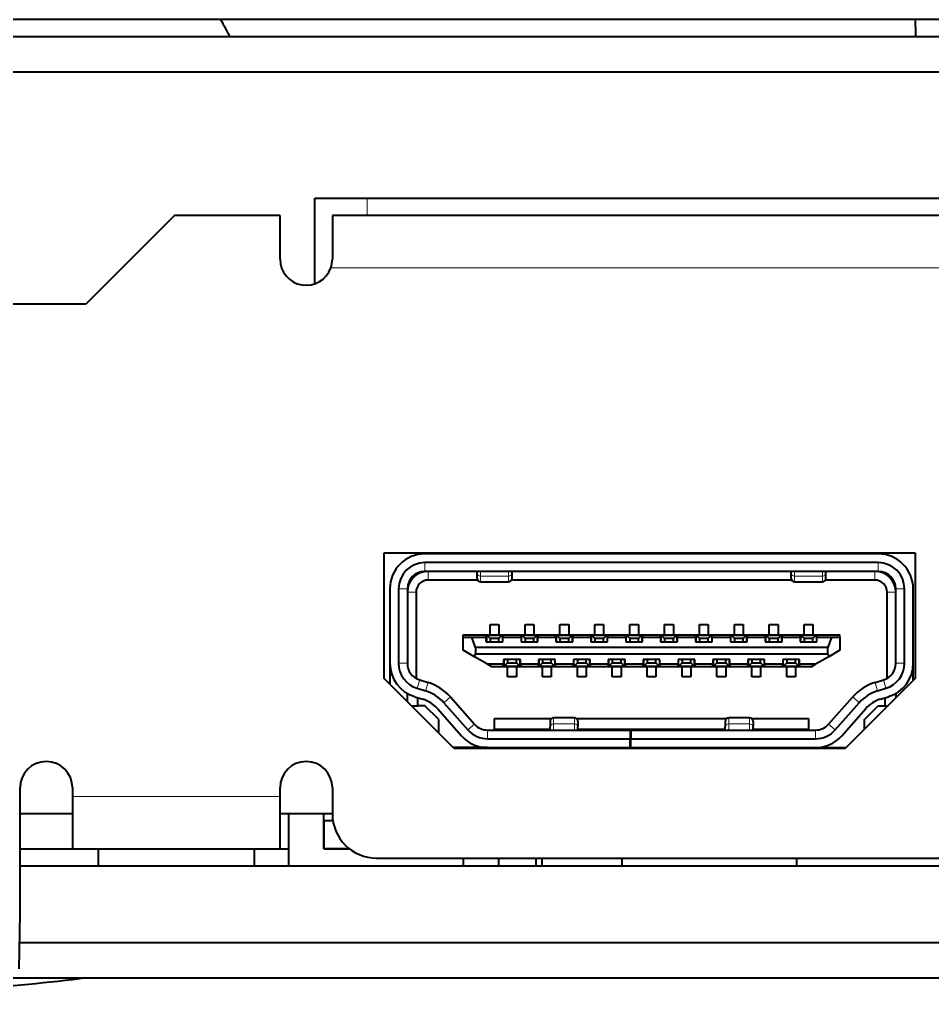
# Model space of a CAD drawing. Header units: millimetres. Extents: x 125 to 285, y 96 to 124.
# Drawn here: x 166.5 to 192.68, y 96.34 to 124.15 of the extents above; entities that cross this region are included whole.
import ezdxf

# ---------------------------------------------------------------- set-up
doc = ezdxf.new("R2010")
doc.units = ezdxf.units.MM
doc.header["$LTSCALE"] = 12.7
doc.layers.add('TANGENT_LINES', color=7, linetype='Continuous', lineweight=15)
doc.layers.add('Visible', color=7, linetype='Continuous', lineweight=40)

msp = doc.modelspace()

# ---------------------------------------------------------------- linework, layer by layer
at = {"layer": 'TANGENT_LINES'}
for p, q in [((176.47, 118.53), (176.47, 119.03)), ((175.427, 117.03), (264.99, 117.03)), ((178.12, 108.33), (178.12, 108.58)), ((191.12, 108.58), (191.12, 108.33)), ((178.22, 108.08), (178.22, 108.33)), ((179.72, 108.194), (179.72, 108.33)), ((179.72, 108.194), (180.52, 108.194)), ((179.72, 108.03), (179.72, 108.194)), ((180.52, 108.33), (180.52, 108.194)), ((180.52, 108.194), (180.52, 108.03)), ((188.72, 108.33), (188.72, 108.194)), ((188.72, 108.194), (189.52, 108.194)), ((188.72, 108.194), (188.72, 108.03)), ((189.52, 108.194), (189.52, 108.33)), ((189.52, 108.03), (189.52, 108.194)), ((191.02, 108.33), (191.02, 108.08)), ((177.37, 107.83), (177.62, 107.83)), ((177.62, 107.73), (177.87, 107.73)), ((191.62, 107.73), (191.37, 107.73)), ((191.62, 107.83), (191.87, 107.83)), ((177.62, 105.695), (177.37, 105.695)), ((191.87, 105.695), (191.62, 105.695)), ((177.902, 104.977), (177.975, 105.217)), ((178.212, 105.145), (178.139, 104.906)), ((191.101, 104.906), (191.028, 105.145)), ((191.265, 105.217), (191.338, 104.977)), ((178.855, 104.732), (178.667, 104.566)), ((190.573, 104.566), (190.386, 104.732)), ((181.81, 103.955), (181.81, 104.13)), ((182.41, 104.13), (182.41, 103.955)), ((186.831, 103.955), (186.831, 104.13)), ((187.431, 104.13), (187.431, 103.955)), ((179.545, 103.949), (179.358, 103.784)), ((179.92, 103.53), (179.92, 103.78)), ((182.41, 103.955), (181.81, 103.955)), ((181.81, 103.955), (181.81, 103.78)), ((182.41, 103.78), (182.41, 103.955)), ((187.431, 103.955), (186.831, 103.955)), ((186.831, 103.955), (186.831, 103.78)), ((187.431, 103.78), (187.431, 103.955)), ((189.32, 103.78), (189.32, 103.53)), ((189.882, 103.784), (189.695, 103.949)), ((173.97, 101.88), (168.02, 101.88)), ((152.084, 96.659), (168.231, 96.659))]:
    msp.add_line(p, q, dxfattribs=at)
for centre, major_axis, ratio, start_param, end_param in [((179.72, 108.267), (-0.1, 0), 0.727257, 0, 1.570796), ((180.52, 108.267), (-0.1, 0), 0.727257, 1.570796, 3.141593), ((188.72, 108.267), (-0.1, 0), 0.727257, 0, 1.570796), ((189.52, 108.267), (-0.1, 0), 0.727257, 1.570796, 3.141593), ((181.81, 103.884), (0.1, 0), 0.708492, 1.570796, 3.141593), ((182.41, 103.884), (0.1, 0), 0.708492, 0, 1.570796), ((186.831, 103.884), (0.1, 0), 0.708492, 1.570796, 3.141593), ((187.431, 103.884), (0.1, 0), 0.708492, 0, 1.570796)]:
    msp.add_ellipse(centre, major_axis=major_axis, ratio=ratio, start_param=start_param, end_param=end_param, dxfattribs=at)
at = {"layer": 'Visible'}
for p, q in [((172.265, 124.15), (158.726, 124.15)), ((192.171, 124.15), (172.265, 124.15)), ((213.245, 124.15), (192.171, 124.15)), ((255.403, 123.65), (150.353, 123.65)), ((150.353, 122.65), (255.403, 122.65)), ((174.97, 119.03), (255.403, 119.03)), ((174.97, 116.573), (174.97, 119.03)), ((170.942, 118.53), (168.402, 115.99)), ((173.97, 118.53), (170.942, 118.53)), ((173.97, 117.28), (173.97, 118.53)), ((264.947, 118.53), (175.47, 118.53)), ((175.47, 118.53), (175.47, 117.28)), ((168.402, 115.99), (165.962, 115.99)), ((176.959, 105.255), (176.959, 108.857)), ((176.959, 108.857), (192.173, 108.857)), ((191.12, 108.83), (178.12, 108.83)), ((192.173, 108.857), (192.173, 105.255)), ((191.12, 108.58), (178.12, 108.58)), ((191.12, 108.33), (178.12, 108.33)), ((179.62, 108.267), (179.62, 108.33)), ((179.62, 108.13), (179.62, 108.267)), ((180.62, 108.267), (180.62, 108.33)), ((180.62, 108.13), (180.62, 108.267)), ((188.62, 108.267), (188.62, 108.33)), ((188.62, 108.13), (188.62, 108.267)), ((189.62, 108.267), (189.62, 108.33)), ((189.62, 108.13), (189.62, 108.267)), ((179.634, 108.08), (178.22, 108.08)), ((179.72, 108.03), (180.52, 108.03)), ((188.634, 108.08), (180.607, 108.08)), ((188.72, 108.03), (189.52, 108.03)), ((191.02, 108.08), (189.607, 108.08)), ((177.12, 107.83), (177.12, 105.695)), ((177.37, 107.83), (177.37, 105.695)), ((177.62, 107.83), (177.62, 105.695)), ((177.87, 107.73), (177.87, 105.262)), ((191.37, 105.262), (191.37, 107.73)), ((191.62, 105.695), (191.62, 107.83)), ((191.87, 105.695), (191.87, 107.83)), ((192.12, 105.695), (192.12, 107.83)), ((179.995, 106.805), (180.245, 106.805)), ((179.995, 106.515), (179.995, 106.805)), ((180.245, 106.805), (180.245, 106.515)), ((180.995, 106.805), (181.245, 106.805)), ((180.995, 106.515), (180.995, 106.805)), ((181.245, 106.805), (181.245, 106.515)), ((181.995, 106.805), (182.245, 106.805)), ((181.995, 106.515), (181.995, 106.805)), ((182.245, 106.805), (182.245, 106.515)), ((182.995, 106.515), (182.995, 106.805)), ((182.995, 106.805), (183.245, 106.805)), ((183.245, 106.805), (183.245, 106.515)), ((183.995, 106.515), (183.995, 106.805)), ((183.995, 106.805), (184.245, 106.805)), ((184.245, 106.805), (184.245, 106.515)), ((184.995, 106.805), (185.245, 106.805)), ((184.995, 106.515), (184.995, 106.805)), ((185.245, 106.805), (185.245, 106.515)), ((185.995, 106.805), (186.245, 106.805)), ((185.995, 106.515), (185.995, 106.805)), ((186.245, 106.805), (186.245, 106.515)), ((186.995, 106.805), (187.245, 106.805)), ((186.995, 106.515), (186.995, 106.805)), ((187.245, 106.805), (187.245, 106.515)), ((187.995, 106.515), (187.995, 106.805)), ((187.995, 106.805), (188.245, 106.805)), ((188.245, 106.805), (188.245, 106.515)), ((188.995, 106.515), (188.995, 106.805)), ((188.995, 106.805), (189.245, 106.805)), ((189.245, 106.805), (189.245, 106.515)), ((179.22, 106.445), (179.22, 106.515)), ((179.22, 106.515), (179.88, 106.515)), ((179.88, 106.515), (179.995, 106.515)), ((179.88, 106.445), (179.88, 106.515)), ((179.965, 106.515), (179.965, 106.505)), ((179.965, 106.505), (179.965, 106.515)), ((180.245, 106.515), (180.36, 106.515)), ((180.325, 106.505), (180.325, 106.515)), ((180.325, 106.515), (180.325, 106.505)), ((180.36, 106.515), (180.88, 106.515)), ((180.36, 106.515), (180.36, 106.445)), ((180.88, 106.515), (180.995, 106.515)), ((180.88, 106.445), (180.88, 106.515)), ((180.965, 106.515), (180.965, 106.505)), ((180.965, 106.505), (180.965, 106.515)), ((181.245, 106.515), (181.36, 106.515)), ((181.325, 106.505), (181.325, 106.515)), ((181.325, 106.515), (181.325, 106.505)), ((181.36, 106.515), (181.88, 106.515)), ((181.36, 106.515), (181.36, 106.445)), ((181.88, 106.515), (181.995, 106.515)), ((181.88, 106.445), (181.88, 106.515)), ((181.965, 106.515), (181.965, 106.505)), ((181.965, 106.505), (181.965, 106.515)), ((182.245, 106.515), (182.36, 106.515)), ((182.325, 106.505), (182.325, 106.515)), ((182.325, 106.515), (182.325, 106.505)), ((182.36, 106.515), (182.36, 106.445)), ((182.36, 106.515), (182.88, 106.515)), ((182.88, 106.515), (182.995, 106.515)), ((182.88, 106.445), (182.88, 106.515)), ((182.965, 106.515), (182.965, 106.505)), ((182.965, 106.505), (182.965, 106.515)), ((183.245, 106.515), (183.36, 106.515)), ((183.325, 106.505), (183.325, 106.515)), ((183.325, 106.515), (183.325, 106.505)), ((183.36, 106.515), (183.36, 106.445)), ((183.36, 106.515), (183.88, 106.515)), ((183.88, 106.515), (183.995, 106.515)), ((183.88, 106.445), (183.88, 106.515)), ((183.965, 106.515), (183.965, 106.505)), ((183.965, 106.505), (183.965, 106.515)), ((184.245, 106.515), (184.36, 106.515)), ((184.325, 106.505), (184.325, 106.515)), ((184.325, 106.515), (184.325, 106.505)), ((184.36, 106.515), (184.36, 106.445)), ((184.36, 106.515), (184.88, 106.515)), ((184.88, 106.515), (184.995, 106.515)), ((184.88, 106.445), (184.88, 106.515)), ((184.965, 106.515), (184.965, 106.505)), ((184.965, 106.505), (184.965, 106.515)), ((185.245, 106.515), (185.36, 106.515)), ((185.325, 106.505), (185.325, 106.515)), ((185.325, 106.515), (185.325, 106.505)), ((185.36, 106.515), (185.36, 106.445)), ((185.36, 106.515), (185.88, 106.515)), ((185.88, 106.515), (185.995, 106.515)), ((185.88, 106.445), (185.88, 106.515)), ((185.965, 106.515), (185.965, 106.505)), ((185.965, 106.505), (185.965, 106.515)), ((186.245, 106.515), (186.36, 106.515)), ((186.325, 106.505), (186.325, 106.515)), ((186.325, 106.515), (186.325, 106.505)), ((186.36, 106.515), (186.88, 106.515)), ((186.36, 106.515), (186.36, 106.445)), ((186.88, 106.515), (186.995, 106.515)), ((186.88, 106.445), (186.88, 106.515)), ((186.965, 106.515), (186.965, 106.505)), ((186.965, 106.505), (186.965, 106.515)), ((187.245, 106.515), (187.36, 106.515)), ((187.325, 106.505), (187.325, 106.515)), ((187.325, 106.515), (187.325, 106.505)), ((187.36, 106.515), (187.36, 106.445)), ((187.36, 106.515), (187.88, 106.515)), ((187.88, 106.515), (187.995, 106.515)), ((187.88, 106.445), (187.88, 106.515)), ((187.965, 106.515), (187.965, 106.505)), ((187.965, 106.505), (187.965, 106.515)), ((188.245, 106.515), (188.36, 106.515)), ((188.325, 106.505), (188.325, 106.515)), ((188.325, 106.515), (188.325, 106.505)), ((188.36, 106.515), (188.36, 106.445)), ((188.36, 106.515), (188.88, 106.515)), ((188.88, 106.515), (188.995, 106.515)), ((188.88, 106.445), (188.88, 106.515)), ((188.965, 106.515), (188.965, 106.505)), ((188.965, 106.505), (188.965, 106.515)), ((189.245, 106.515), (189.36, 106.515)), ((189.325, 106.505), (189.325, 106.515)), ((189.325, 106.515), (189.325, 106.505)), ((189.36, 106.515), (189.36, 106.445)), ((189.36, 106.515), (190.02, 106.515)), ((190.02, 106.445), (190.02, 106.515)), ((179.22, 106.069), (179.22, 106.445)), ((179.22, 106.445), (179.465, 106.445)), ((179.465, 106.445), (179.88, 106.445)), ((179.57, 106.145), (179.465, 106.445)), ((179.89, 106.505), (179.868, 106.505)), ((179.88, 106.505), (179.894, 106.505)), ((179.895, 106.505), (179.88, 106.505)), ((179.88, 106.305), (179.88, 106.445)), ((179.88, 106.305), (180.36, 106.305)), ((179.895, 106.505), (180.345, 106.505)), ((180.345, 106.505), (179.895, 106.505)), ((179.995, 106.405), (179.895, 106.505)), ((179.895, 106.305), (179.895, 106.505)), ((180.245, 106.405), (179.995, 106.405)), ((179.995, 106.405), (179.995, 106.305)), ((180.345, 106.505), (180.245, 106.405)), ((180.245, 106.305), (180.245, 106.405)), ((180.36, 106.505), (180.345, 106.505)), ((180.345, 106.505), (180.345, 106.305)), ((180.348, 106.505), (180.36, 106.505)), ((180.35, 106.505), (180.357, 106.505)), ((180.36, 106.445), (180.88, 106.445)), ((180.36, 106.305), (180.36, 106.445)), ((180.89, 106.505), (180.868, 106.505)), ((180.88, 106.505), (180.894, 106.505)), ((180.895, 106.505), (180.88, 106.505)), ((180.88, 106.445), (180.88, 106.305)), ((180.88, 106.305), (181.36, 106.305)), ((180.895, 106.505), (181.345, 106.505)), ((180.995, 106.405), (180.895, 106.505)), ((180.895, 106.305), (180.895, 106.505)), ((181.345, 106.505), (180.895, 106.505)), ((181.245, 106.405), (180.995, 106.405)), ((180.995, 106.405), (180.995, 106.305)), ((181.345, 106.505), (181.245, 106.405)), ((181.245, 106.305), (181.245, 106.405)), ((181.36, 106.505), (181.345, 106.505)), ((181.345, 106.505), (181.345, 106.305)), ((181.348, 106.505), (181.36, 106.505)), ((181.35, 106.505), (181.357, 106.505)), ((181.36, 106.445), (181.88, 106.445)), ((181.36, 106.305), (181.36, 106.445)), ((181.89, 106.505), (181.868, 106.505)), ((181.88, 106.505), (181.894, 106.505)), ((181.895, 106.505), (181.88, 106.505)), ((181.88, 106.445), (181.88, 106.305)), ((181.88, 106.305), (182.36, 106.305)), ((181.895, 106.505), (182.345, 106.505)), ((182.345, 106.505), (181.895, 106.505)), ((181.995, 106.405), (181.895, 106.505)), ((181.895, 106.305), (181.895, 106.505)), ((182.245, 106.405), (181.995, 106.405)), ((181.995, 106.405), (181.995, 106.305)), ((182.345, 106.505), (182.245, 106.405)), ((182.245, 106.305), (182.245, 106.405)), ((182.36, 106.505), (182.345, 106.505)), ((182.345, 106.505), (182.345, 106.305)), ((182.348, 106.505), (182.36, 106.505)), ((182.35, 106.505), (182.357, 106.505)), ((182.36, 106.305), (182.36, 106.445)), ((182.36, 106.445), (182.88, 106.445)), ((182.88, 106.505), (182.894, 106.505)), ((182.895, 106.505), (182.88, 106.505)), ((182.88, 106.445), (182.88, 106.305)), ((182.88, 106.305), (183.36, 106.305)), ((182.895, 106.505), (183.345, 106.505)), ((183.345, 106.505), (182.895, 106.505)), ((182.995, 106.405), (182.895, 106.505)), ((182.895, 106.305), (182.895, 106.505)), ((183.245, 106.405), (182.995, 106.405)), ((182.995, 106.405), (182.995, 106.305)), ((183.345, 106.505), (183.245, 106.405)), ((183.245, 106.305), (183.245, 106.405)), ((183.36, 106.505), (183.345, 106.505)), ((183.345, 106.505), (183.345, 106.305)), ((183.348, 106.505), (183.36, 106.505)), ((183.36, 106.445), (183.88, 106.445)), ((183.36, 106.305), (183.36, 106.445)), ((183.88, 106.505), (183.894, 106.505)), ((183.895, 106.505), (183.88, 106.505)), ((183.88, 106.445), (183.88, 106.305)), ((183.88, 106.305), (184.36, 106.305)), ((183.895, 106.505), (184.345, 106.505)), ((184.345, 106.505), (183.895, 106.505)), ((183.995, 106.405), (183.895, 106.505)), ((183.895, 106.305), (183.895, 106.505)), ((184.245, 106.405), (183.995, 106.405)), ((183.995, 106.405), (183.995, 106.305)), ((184.345, 106.505), (184.245, 106.405)), ((184.245, 106.305), (184.245, 106.405)), ((184.36, 106.505), (184.345, 106.505)), ((184.345, 106.505), (184.345, 106.305)), ((184.348, 106.505), (184.36, 106.505)), ((184.36, 106.445), (184.88, 106.445)), ((184.36, 106.305), (184.36, 106.445)), ((184.89, 106.505), (184.868, 106.505)), ((184.88, 106.505), (184.894, 106.505)), ((184.895, 106.505), (184.88, 106.505)), ((184.88, 106.445), (184.88, 106.305)), ((184.88, 106.305), (185.36, 106.305)), ((184.895, 106.505), (185.345, 106.505)), ((185.345, 106.505), (184.895, 106.505)), ((184.995, 106.405), (184.895, 106.505)), ((184.895, 106.305), (184.895, 106.505)), ((185.245, 106.405), (184.995, 106.405)), ((184.995, 106.405), (184.995, 106.305)), ((185.345, 106.505), (185.245, 106.405)), ((185.245, 106.305), (185.245, 106.405)), ((185.36, 106.505), (185.345, 106.505)), ((185.345, 106.505), (185.345, 106.305)), ((185.348, 106.505), (185.36, 106.505)), ((185.35, 106.505), (185.357, 106.505)), ((185.36, 106.445), (185.88, 106.445)), ((185.36, 106.305), (185.36, 106.445)), ((185.88, 106.505), (185.894, 106.505)), ((185.895, 106.505), (185.88, 106.505)), ((185.88, 106.445), (185.88, 106.305)), ((185.88, 106.305), (186.36, 106.305)), ((185.895, 106.505), (186.345, 106.505)), ((186.345, 106.505), (185.895, 106.505)), ((185.995, 106.405), (185.895, 106.505)), ((185.895, 106.305), (185.895, 106.505)), ((186.245, 106.405), (185.995, 106.405)), ((185.995, 106.405), (185.995, 106.305)), ((186.345, 106.505), (186.245, 106.405)), ((186.245, 106.305), (186.245, 106.405)), ((186.36, 106.505), (186.345, 106.505)), ((186.345, 106.505), (186.345, 106.305)), ((186.348, 106.505), (186.36, 106.505)), ((186.36, 106.305), (186.36, 106.445)), ((186.36, 106.445), (186.88, 106.445)), ((186.88, 106.505), (186.894, 106.505)), ((186.895, 106.505), (186.88, 106.505)), ((186.88, 106.445), (186.88, 106.305)), ((186.88, 106.305), (187.36, 106.305)), ((186.895, 106.505), (187.345, 106.505)), ((187.345, 106.505), (186.895, 106.505)), ((186.995, 106.405), (186.895, 106.505)), ((186.895, 106.305), (186.895, 106.505)), ((187.245, 106.405), (186.995, 106.405)), ((186.995, 106.405), (186.995, 106.305)), ((187.345, 106.505), (187.245, 106.405)), ((187.245, 106.305), (187.245, 106.405)), ((187.36, 106.505), (187.345, 106.505)), ((187.345, 106.505), (187.345, 106.305)), ((187.348, 106.505), (187.36, 106.505)), ((187.36, 106.445), (187.88, 106.445)), ((187.36, 106.305), (187.36, 106.445)), ((187.89, 106.505), (187.868, 106.505)), ((187.88, 106.505), (187.894, 106.505)), ((187.895, 106.505), (187.88, 106.505)), ((187.88, 106.445), (187.88, 106.305)), ((187.88, 106.305), (188.36, 106.305)), ((187.895, 106.505), (188.345, 106.505)), ((188.345, 106.505), (187.895, 106.505)), ((187.995, 106.405), (187.895, 106.505)), ((187.895, 106.305), (187.895, 106.505)), ((188.245, 106.405), (187.995, 106.405)), ((187.995, 106.405), (187.995, 106.305)), ((188.345, 106.505), (188.245, 106.405)), ((188.245, 106.305), (188.245, 106.405)), ((188.36, 106.505), (188.345, 106.505)), ((188.345, 106.505), (188.345, 106.305)), ((188.348, 106.505), (188.36, 106.505)), ((188.35, 106.505), (188.357, 106.505)), ((188.36, 106.445), (188.88, 106.445)), ((188.36, 106.305), (188.36, 106.445)), ((188.89, 106.505), (188.868, 106.505)), ((188.88, 106.505), (188.894, 106.505)), ((188.895, 106.505), (188.88, 106.505)), ((188.88, 106.445), (188.88, 106.305)), ((188.88, 106.305), (189.36, 106.305)), ((188.895, 106.505), (189.345, 106.505)), ((189.345, 106.505), (188.895, 106.505)), ((188.995, 106.405), (188.895, 106.505)), ((188.895, 106.305), (188.895, 106.505)), ((189.245, 106.405), (188.995, 106.405)), ((188.995, 106.405), (188.995, 106.305)), ((189.345, 106.505), (189.245, 106.405)), ((189.245, 106.305), (189.245, 106.405)), ((189.36, 106.505), (189.345, 106.505)), ((189.345, 106.505), (189.345, 106.305)), ((189.348, 106.505), (189.36, 106.505)), ((189.35, 106.505), (189.357, 106.505)), ((189.36, 106.445), (189.775, 106.445)), ((189.36, 106.305), (189.36, 106.445)), ((189.775, 106.445), (189.67, 106.145)), ((189.775, 106.445), (190.02, 106.445)), ((190.02, 106.445), (190.02, 106.069)), ((179.542, 105.884), (179.22, 106.069)), ((179.542, 105.884), (179.57, 105.965)), ((189.67, 106.145), (179.57, 106.145)), ((179.57, 106.145), (179.57, 105.965)), ((179.57, 105.965), (189.67, 105.965)), ((189.67, 105.965), (189.67, 106.145)), ((189.67, 105.965), (189.699, 105.884)), ((190.02, 106.069), (189.699, 105.884)), ((177.12, 105.695), (177.12, 105.094)), ((179.92, 105.665), (179.542, 105.884)), ((180.38, 105.805), (180.38, 105.665)), ((180.86, 105.805), (180.38, 105.805)), ((180.395, 105.605), (180.395, 105.805)), ((180.495, 105.705), (180.395, 105.605)), ((180.495, 105.805), (180.495, 105.705)), ((180.495, 105.705), (180.745, 105.705)), ((180.745, 105.705), (180.745, 105.805)), ((180.845, 105.605), (180.745, 105.705)), ((180.845, 105.805), (180.845, 105.605)), ((180.86, 105.665), (180.86, 105.805)), ((181.38, 105.805), (181.38, 105.665)), ((181.86, 105.805), (181.38, 105.805)), ((181.395, 105.605), (181.395, 105.805)), ((181.495, 105.705), (181.395, 105.605)), ((181.495, 105.805), (181.495, 105.705)), ((181.495, 105.705), (181.745, 105.705)), ((181.745, 105.705), (181.745, 105.805)), ((181.845, 105.605), (181.745, 105.705)), ((181.845, 105.805), (181.845, 105.605)), ((181.86, 105.665), (181.86, 105.805)), ((182.38, 105.805), (182.38, 105.665)), ((182.86, 105.805), (182.38, 105.805)), ((182.395, 105.605), (182.395, 105.805)), ((182.495, 105.705), (182.395, 105.605)), ((182.495, 105.805), (182.495, 105.705)), ((182.495, 105.705), (182.745, 105.705)), ((182.745, 105.705), (182.745, 105.805)), ((182.845, 105.605), (182.745, 105.705)), ((182.845, 105.805), (182.845, 105.605)), ((182.86, 105.665), (182.86, 105.805)), ((183.38, 105.805), (183.38, 105.665)), ((183.86, 105.805), (183.38, 105.805)), ((183.395, 105.605), (183.395, 105.805)), ((183.495, 105.705), (183.395, 105.605)), ((183.495, 105.805), (183.495, 105.705)), ((183.495, 105.705), (183.745, 105.705)), ((183.745, 105.705), (183.745, 105.805)), ((183.845, 105.605), (183.745, 105.705)), ((183.845, 105.805), (183.845, 105.605)), ((183.86, 105.665), (183.86, 105.805)), ((184.38, 105.805), (184.38, 105.665)), ((184.86, 105.805), (184.38, 105.805)), ((184.395, 105.605), (184.395, 105.805)), ((184.495, 105.705), (184.395, 105.605)), ((184.495, 105.805), (184.495, 105.705)), ((184.495, 105.705), (184.745, 105.705)), ((184.745, 105.705), (184.745, 105.805)), ((184.845, 105.605), (184.745, 105.705)), ((184.845, 105.805), (184.845, 105.605)), ((184.86, 105.665), (184.86, 105.805)), ((185.38, 105.805), (185.38, 105.665)), ((185.86, 105.805), (185.38, 105.805)), ((185.395, 105.605), (185.395, 105.805)), ((185.495, 105.705), (185.395, 105.605)), ((185.495, 105.805), (185.495, 105.705)), ((185.495, 105.705), (185.745, 105.705)), ((185.745, 105.705), (185.745, 105.805)), ((185.845, 105.605), (185.745, 105.705)), ((185.845, 105.805), (185.845, 105.605)), ((185.86, 105.665), (185.86, 105.805)), ((186.38, 105.805), (186.38, 105.665)), ((186.86, 105.805), (186.38, 105.805)), ((186.395, 105.605), (186.395, 105.805)), ((186.495, 105.705), (186.395, 105.605)), ((186.495, 105.805), (186.495, 105.705)), ((186.495, 105.705), (186.745, 105.705)), ((186.745, 105.705), (186.745, 105.805)), ((186.845, 105.605), (186.745, 105.705)), ((186.845, 105.805), (186.845, 105.605)), ((186.86, 105.665), (186.86, 105.805)), ((187.38, 105.805), (187.38, 105.665)), ((187.86, 105.805), (187.38, 105.805)), ((187.395, 105.605), (187.395, 105.805)), ((187.495, 105.705), (187.395, 105.605)), ((187.495, 105.805), (187.495, 105.705)), ((187.495, 105.705), (187.745, 105.705)), ((187.745, 105.705), (187.745, 105.805)), ((187.845, 105.605), (187.745, 105.705)), ((187.845, 105.805), (187.845, 105.605)), ((187.86, 105.665), (187.86, 105.805)), ((188.38, 105.805), (188.38, 105.665)), ((188.86, 105.805), (188.38, 105.805)), ((188.395, 105.605), (188.395, 105.805)), ((188.495, 105.705), (188.395, 105.605)), ((188.495, 105.805), (188.495, 105.705)), ((188.495, 105.705), (188.745, 105.705)), ((188.745, 105.705), (188.745, 105.805)), ((188.845, 105.605), (188.745, 105.705)), ((188.845, 105.805), (188.845, 105.605)), ((188.86, 105.665), (188.86, 105.805)), ((189.699, 105.884), (189.32, 105.665)), ((192.12, 105.202), (192.12, 105.695)), ((180.041, 105.595), (179.92, 105.665)), ((180.38, 105.665), (179.92, 105.665)), ((180.38, 105.595), (180.041, 105.595)), ((180.38, 105.595), (180.38, 105.665)), ((180.394, 105.605), (180.38, 105.605)), ((180.38, 105.605), (180.395, 105.605)), ((180.495, 105.595), (180.38, 105.595)), ((180.845, 105.605), (180.395, 105.605)), ((180.395, 105.605), (180.845, 105.605)), ((180.465, 105.605), (180.465, 105.595)), ((180.465, 105.595), (180.465, 105.605)), ((180.47, 105.605), (180.47, 105.595)), ((180.495, 105.305), (180.495, 105.595)), ((180.745, 105.595), (180.745, 105.305)), ((180.86, 105.595), (180.745, 105.595)), ((180.77, 105.595), (180.77, 105.605)), ((180.825, 105.595), (180.825, 105.605)), ((180.825, 105.605), (180.825, 105.595)), ((180.845, 105.605), (180.86, 105.605)), ((180.86, 105.605), (180.847, 105.605)), ((180.86, 105.665), (180.86, 105.595)), ((181.38, 105.665), (180.86, 105.665)), ((181.38, 105.595), (180.86, 105.595)), ((181.38, 105.595), (181.38, 105.665)), ((181.394, 105.605), (181.38, 105.605)), ((181.38, 105.605), (181.395, 105.605)), ((181.495, 105.595), (181.38, 105.595)), ((181.845, 105.605), (181.395, 105.605)), ((181.395, 105.605), (181.845, 105.605)), ((181.465, 105.605), (181.465, 105.595)), ((181.465, 105.595), (181.465, 105.605)), ((181.47, 105.605), (181.47, 105.595)), ((181.495, 105.305), (181.495, 105.595)), ((181.745, 105.595), (181.745, 105.305)), ((181.86, 105.595), (181.745, 105.595)), ((181.77, 105.595), (181.77, 105.605)), ((181.825, 105.595), (181.825, 105.605)), ((181.825, 105.605), (181.825, 105.595)), ((181.845, 105.605), (181.86, 105.605)), ((181.86, 105.605), (181.847, 105.605)), ((181.86, 105.665), (181.86, 105.595)), ((182.38, 105.665), (181.86, 105.665)), ((182.38, 105.595), (181.86, 105.595)), ((182.38, 105.595), (182.38, 105.665)), ((182.394, 105.605), (182.38, 105.605)), ((182.38, 105.605), (182.395, 105.605)), ((182.495, 105.595), (182.38, 105.595)), ((182.845, 105.605), (182.395, 105.605)), ((182.395, 105.605), (182.845, 105.605)), ((182.465, 105.605), (182.465, 105.595)), ((182.465, 105.595), (182.465, 105.605)), ((182.47, 105.605), (182.47, 105.595)), ((182.495, 105.305), (182.495, 105.595)), ((182.86, 105.595), (182.745, 105.595)), ((182.745, 105.595), (182.745, 105.305)), ((182.77, 105.595), (182.77, 105.605)), ((182.825, 105.595), (182.825, 105.605)), ((182.825, 105.605), (182.825, 105.595)), ((182.845, 105.605), (182.86, 105.605)), ((182.86, 105.605), (182.847, 105.605)), ((182.86, 105.665), (182.86, 105.595)), ((183.38, 105.665), (182.86, 105.665)), ((183.38, 105.595), (182.86, 105.595)), ((183.38, 105.595), (183.38, 105.665)), ((183.394, 105.605), (183.38, 105.605)), ((183.38, 105.605), (183.395, 105.605)), ((183.495, 105.595), (183.38, 105.595)), ((183.845, 105.605), (183.395, 105.605)), ((183.395, 105.605), (183.845, 105.605)), ((183.465, 105.605), (183.465, 105.595)), ((183.465, 105.595), (183.465, 105.605)), ((183.47, 105.605), (183.47, 105.595)), ((183.495, 105.305), (183.495, 105.595)), ((183.745, 105.595), (183.745, 105.305)), ((183.86, 105.595), (183.745, 105.595)), ((183.77, 105.595), (183.77, 105.605)), ((183.825, 105.595), (183.825, 105.605)), ((183.825, 105.605), (183.825, 105.595)), ((183.845, 105.605), (183.86, 105.605)), ((183.86, 105.605), (183.847, 105.605)), ((183.86, 105.665), (183.86, 105.595)), ((184.38, 105.665), (183.86, 105.665)), ((184.38, 105.595), (183.86, 105.595)), ((184.38, 105.595), (184.38, 105.665)), ((184.394, 105.605), (184.38, 105.605)), ((184.38, 105.605), (184.395, 105.605)), ((184.495, 105.595), (184.38, 105.595)), ((184.39, 105.605), (184.383, 105.605)), ((184.845, 105.605), (184.395, 105.605)), ((184.395, 105.605), (184.845, 105.605)), ((184.465, 105.605), (184.465, 105.595)), ((184.465, 105.595), (184.465, 105.605)), ((184.47, 105.605), (184.47, 105.595)), ((184.495, 105.305), (184.495, 105.595)), ((184.86, 105.595), (184.745, 105.595)), ((184.745, 105.595), (184.745, 105.305)), ((184.77, 105.595), (184.77, 105.605)), ((184.825, 105.595), (184.825, 105.605)), ((184.825, 105.605), (184.825, 105.595)), ((184.845, 105.605), (184.86, 105.605)), ((184.86, 105.605), (184.847, 105.605)), ((184.85, 105.605), (184.873, 105.605)), ((184.86, 105.665), (184.86, 105.595)), ((185.38, 105.665), (184.86, 105.665)), ((185.38, 105.595), (184.86, 105.595)), ((185.38, 105.595), (185.38, 105.665)), ((185.394, 105.605), (185.38, 105.605)), ((185.38, 105.605), (185.395, 105.605)), ((185.495, 105.595), (185.38, 105.595)), ((185.845, 105.605), (185.395, 105.605)), ((185.395, 105.605), (185.845, 105.605)), ((185.465, 105.605), (185.465, 105.595)), ((185.465, 105.595), (185.465, 105.605)), ((185.47, 105.605), (185.47, 105.595)), ((185.495, 105.305), (185.495, 105.595)), ((185.86, 105.595), (185.745, 105.595)), ((185.745, 105.595), (185.745, 105.305)), ((185.77, 105.595), (185.77, 105.605)), ((185.825, 105.595), (185.825, 105.605)), ((185.825, 105.605), (185.825, 105.595)), ((185.845, 105.605), (185.86, 105.605)), ((185.86, 105.605), (185.847, 105.605)), ((185.86, 105.665), (185.86, 105.595)), ((186.38, 105.665), (185.86, 105.665)), ((186.38, 105.595), (185.86, 105.595)), ((186.38, 105.595), (186.38, 105.665)), ((186.394, 105.605), (186.38, 105.605)), ((186.38, 105.605), (186.395, 105.605)), ((186.495, 105.595), (186.38, 105.595)), ((186.39, 105.605), (186.383, 105.605)), ((186.845, 105.605), (186.395, 105.605)), ((186.395, 105.605), (186.845, 105.605)), ((186.465, 105.605), (186.465, 105.595)), ((186.465, 105.595), (186.465, 105.605)), ((186.47, 105.605), (186.47, 105.595)), ((186.495, 105.305), (186.495, 105.595)), ((186.745, 105.595), (186.745, 105.305)), ((186.86, 105.595), (186.745, 105.595)), ((186.77, 105.595), (186.77, 105.605)), ((186.825, 105.595), (186.825, 105.605)), ((186.825, 105.605), (186.825, 105.595)), ((186.845, 105.605), (186.86, 105.605)), ((186.86, 105.605), (186.847, 105.605)), ((186.85, 105.605), (186.873, 105.605)), ((186.86, 105.665), (186.86, 105.595)), ((187.38, 105.665), (186.86, 105.665)), ((187.38, 105.595), (186.86, 105.595)), ((187.38, 105.595), (187.38, 105.665)), ((187.394, 105.605), (187.38, 105.605)), ((187.38, 105.605), (187.395, 105.605)), ((187.495, 105.595), (187.38, 105.595)), ((187.39, 105.605), (187.383, 105.605)), ((187.845, 105.605), (187.395, 105.605)), ((187.395, 105.605), (187.845, 105.605)), ((187.465, 105.605), (187.465, 105.595)), ((187.465, 105.595), (187.465, 105.605)), ((187.47, 105.605), (187.47, 105.595)), ((187.495, 105.305), (187.495, 105.595)), ((187.86, 105.595), (187.745, 105.595)), ((187.745, 105.595), (187.745, 105.305)), ((187.77, 105.595), (187.77, 105.605)), ((187.825, 105.595), (187.825, 105.605)), ((187.825, 105.605), (187.825, 105.595)), ((187.845, 105.605), (187.86, 105.605)), ((187.86, 105.605), (187.847, 105.605)), ((187.85, 105.605), (187.873, 105.605)), ((187.86, 105.665), (187.86, 105.595)), ((188.38, 105.665), (187.86, 105.665)), ((188.38, 105.595), (187.86, 105.595)), ((188.38, 105.595), (188.38, 105.665)), ((188.394, 105.605), (188.38, 105.605)), ((188.38, 105.605), (188.395, 105.605)), ((188.495, 105.595), (188.38, 105.595)), ((188.39, 105.605), (188.383, 105.605)), ((188.845, 105.605), (188.395, 105.605)), ((188.395, 105.605), (188.845, 105.605)), ((188.465, 105.605), (188.465, 105.595)), ((188.465, 105.595), (188.465, 105.605)), ((188.47, 105.605), (188.47, 105.595)), ((188.495, 105.305), (188.495, 105.595)), ((188.745, 105.595), (188.745, 105.305)), ((188.86, 105.595), (188.745, 105.595)), ((188.77, 105.595), (188.77, 105.605)), ((188.825, 105.595), (188.825, 105.605)), ((188.825, 105.605), (188.825, 105.595)), ((188.845, 105.605), (188.86, 105.605)), ((188.86, 105.605), (188.847, 105.605)), ((188.85, 105.605), (188.873, 105.605)), ((188.86, 105.665), (188.86, 105.595)), ((189.32, 105.665), (188.86, 105.665)), ((189.199, 105.595), (188.86, 105.595)), ((189.199, 105.595), (189.32, 105.665)), ((178.959, 103.255), (176.959, 105.255)), ((177.975, 105.217), (178.212, 105.145)), ((180.745, 105.305), (180.495, 105.305)), ((181.745, 105.305), (181.495, 105.305)), ((182.745, 105.305), (182.495, 105.305)), ((183.745, 105.305), (183.495, 105.305)), ((184.745, 105.305), (184.495, 105.305)), ((185.745, 105.305), (185.495, 105.305)), ((186.745, 105.305), (186.495, 105.305)), ((187.745, 105.305), (187.495, 105.305)), ((188.745, 105.305), (188.495, 105.305)), ((192.173, 105.255), (190.173, 103.255)), ((191.028, 105.145), (191.265, 105.217)), ((177.902, 104.977), (178.139, 104.906)), ((191.101, 104.906), (191.338, 104.977)), ((177.62, 104.594), (177.62, 104.829)), ((177.83, 104.738), (178.067, 104.666)), ((177.92, 104.48), (177.92, 104.711)), ((178.667, 104.566), (179.358, 103.784)), ((178.855, 104.732), (179.545, 103.949)), ((189.695, 103.949), (190.386, 104.732)), ((189.882, 103.784), (190.573, 104.566)), ((191.174, 104.666), (191.411, 104.738)), ((191.32, 104.48), (191.32, 104.711)), ((191.62, 104.829), (191.62, 104.702)), ((177.734, 104.48), (177.92, 104.48)), ((178.12, 104.48), (177.92, 104.48)), ((178.52, 104.08), (178.12, 104.48)), ((178.48, 104.401), (179.17, 103.618)), ((190.07, 103.618), (190.76, 104.401)), ((190.72, 104.08), (191.12, 104.48)), ((191.12, 104.48), (191.32, 104.48)), ((191.32, 104.48), (191.398, 104.48)), ((178.52, 103.694), (178.52, 104.08)), ((180.12, 104.11), (181.75, 104.11)), ((180.12, 103.78), (180.12, 104.11)), ((181.71, 104.03), (181.71, 103.884)), ((182.41, 104.13), (181.81, 104.13)), ((182.47, 104.11), (186.771, 104.11)), ((182.51, 104.03), (182.51, 103.884)), ((186.731, 104.03), (186.731, 103.884)), ((187.431, 104.13), (186.831, 104.13)), ((187.491, 104.11), (189.12, 104.11)), ((187.531, 104.03), (187.531, 103.884)), ((189.12, 104.11), (189.12, 103.78)), ((190.72, 103.802), (190.72, 104.08)), ((179.92, 103.78), (184.01, 103.78)), ((180.12, 103.81), (181.71, 103.81)), ((180.42, 103.81), (180.42, 103.78)), ((181.71, 103.78), (181.71, 103.884)), ((182.51, 103.78), (182.51, 103.884)), ((182.51, 103.81), (186.731, 103.81)), ((182.62, 103.81), (182.62, 103.78)), ((184.01, 103.78), (184.01, 103.53)), ((184.03, 103.78), (184.01, 103.78)), ((184.03, 103.78), (184.03, 103.53)), ((184.03, 103.78), (189.32, 103.78)), ((186.62, 103.81), (186.62, 103.78)), ((186.731, 103.78), (186.731, 103.884)), ((187.531, 103.78), (187.531, 103.884)), ((187.531, 103.81), (189.12, 103.81)), ((188.82, 103.78), (188.82, 103.81)), ((179.92, 103.53), (184.01, 103.53)), ((184.01, 103.28), (184.01, 103.53)), ((184.03, 103.53), (189.32, 103.53)), ((184.03, 103.28), (184.03, 103.53)), ((179.92, 103.28), (178.934, 103.28)), ((190.173, 103.255), (178.959, 103.255)), ((179.82, 103.285), (179.82, 103.28)), ((179.92, 103.28), (184.01, 103.28)), ((180.12, 103.255), (180.12, 103.28)), ((180.42, 103.28), (180.42, 103.255)), ((182.12, 103.255), (182.12, 103.28)), ((182.62, 103.28), (182.62, 103.255)), ((184.01, 103.28), (184.03, 103.28)), ((184.03, 103.28), (189.32, 103.28)), ((186.62, 103.28), (186.62, 103.255)), ((187.12, 103.255), (187.12, 103.28)), ((188.82, 103.255), (188.82, 103.28)), ((189.12, 103.28), (189.12, 103.255)), ((189.32, 103.28), (190.198, 103.28)), ((189.42, 103.285), (189.42, 103.28)), ((166.52, 98.525), (166.52, 102.13)), ((168.02, 102.13), (168.02, 101.88)), ((173.97, 101.88), (173.97, 102.13)), ((175.47, 102.13), (175.47, 101.38)), ((168.02, 101.88), (168.02, 100.38)), ((173.97, 100.38), (173.97, 101.88)), ((168.02, 101.38), (166.52, 101.38)), ((175.47, 101.38), (173.97, 101.38)), ((174.227, 99.88), (174.227, 101.38)), ((175.227, 101.18), (175.227, 101.38)), ((175.227, 100.38), (175.227, 101.18)), ((175.227, 101.18), (175.227, 100.38)), ((175.486, 101.18), (175.227, 101.18)), ((166.52, 100.38), (168.02, 100.38)), ((168.02, 100.38), (173.97, 100.38)), ((168.753, 100.38), (168.753, 99.88)), ((173.238, 99.88), (173.238, 100.38)), ((173.97, 100.38), (174.227, 100.38)), ((175.957, 100.38), (175.227, 100.38)), ((175.227, 100.38), (175.957, 100.38)), ((176.74, 100.11), (254.227, 100.11)), ((179.227, 99.88), (179.227, 100.11)), ((180.245, 99.88), (180.245, 100.11)), ((181.316, 99.88), (181.316, 100.11)), ((181.487, 99.88), (181.487, 100.11)), ((183.78, 99.88), (183.78, 100.11)), ((188.78, 99.88), (188.78, 100.11)), ((255.403, 99.88), (166.52, 99.88)), ((166.493, 96.94), (166.52, 98.525)), ((255.403, 97.68), (166.506, 97.68)), ((150.353, 96.68), (255.403, 96.68))]:
    msp.add_line(p, q, dxfattribs=at)
for centre, radius, start, end in [((174.72, 117.28), 0.75, 180, 340.5288), ((174.72, 117.28), 0.75, 340.5288, 0), ((178.12, 107.83), 1, 90, 180), ((191.12, 107.83), 1, 0, 90), ((178.12, 107.83), 0.75, 90, 180), ((191.12, 107.83), 0.75, 0, 90), ((178.22, 107.73), 0.6, 90, 180), ((178.12, 107.83), 0.5, 90, 180), ((191.02, 107.73), 0.6, 0, 90), ((191.12, 107.83), 0.5, 360, 90), ((178.22, 107.73), 0.35, 90, 180), ((179.72, 108.13), 0.1, 180, 270), ((180.52, 108.13), 0.1, 270, 0), ((188.72, 108.13), 0.1, 180, 270), ((189.52, 108.13), 0.1, 270, 0), ((191.02, 107.73), 0.35, 0, 90), ((178.12, 105.695), 1, 180, 253.1118), ((178.12, 105.695), 0.75, 180, 253.1118), ((178.12, 105.695), 0.5, 180, 253.1118), ((191.12, 105.695), 0.5, 286.8882, 0), ((191.12, 105.695), 0.75, 286.8882, 0), ((191.12, 105.695), 1, 286.8882, 0), ((177.805, 103.805), 1.4, 41.4334, 73.1118), ((191.435, 103.805), 1.4, 106.8882, 138.5666), ((177.805, 103.805), 1.15, 41.4334, 73.1118), ((191.435, 103.805), 1.15, 106.8882, 138.5666), ((177.805, 103.805), 0.9, 41.4334, 73.1118), ((191.435, 103.805), 0.9, 106.8882, 138.5666), ((181.81, 104.03), 0.1, 90, 180), ((182.41, 104.03), 0.1, 0, 90), ((186.831, 104.03), 0.1, 90, 180), ((187.431, 104.03), 0.1, 0.0543, 89.9963), ((179.92, 104.28), 0.75, 221.4334, 270), ((179.92, 104.28), 0.5, 221.4334, 270), ((189.32, 104.28), 0.5, 270, 318.5666), ((189.32, 104.28), 0.75, 270, 318.5666), ((179.92, 104.28), 1, 221.4334, 270), ((189.32, 104.28), 1, 270, 318.5666), ((167.27, 102.13), 0.75, 0, 180), ((174.72, 102.13), 0.75, 0, 180), ((176.74, 101.38), 1.27, 180, 270), ((160.158, 164.493), 68.312, 273.94351, 276.78747), ((168.208, 96.858), 0.2, 276.7875, 297.517)]:
    msp.add_arc(centre, radius, start, end, dxfattribs=at)
at = {"layer": 'Visible', "extrusion": (0, 0, -1)}
msp.add_ellipse((-3083.161, 220.276), major_axis=(3390.992, -1944.993), ratio=0.579228, start_param=5.537472, end_param=5.537653, dxfattribs=at)
at = {"layer": 'Visible'}
msp.add_ellipse((4997.361, 220.316), major_axis=(-4807.114, 0), ratio=0.707107, start_param=0.028295, end_param=0.028442, dxfattribs=at)
for points, knots in [([(182.583, 103.78), (182.578, 103.78), (182.564, 103.78), (182.532, 103.789), (182.511, 103.795)], [0, 0, 0, 0, 0.349622, 1, 1, 1, 1]), ([(186.73, 103.795), (186.708, 103.789), (186.676, 103.78), (186.662, 103.78), (186.658, 103.78)], [0, 0, 0, 0, 0.650024, 1, 1, 1, 1])]:
    msp.add_open_spline(points, degree=3, knots=knots, dxfattribs=at)

doc.saveas('drawing.dxf')
